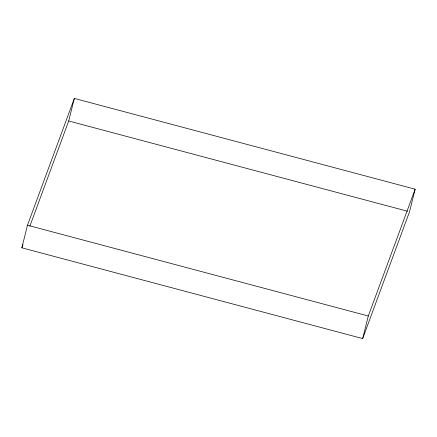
<?xml version="1.0" encoding="UTF-8"?>
<svg xmlns="http://www.w3.org/2000/svg" width="437" height="437" viewBox="0 0 437 437"><rect width="100%" height="100%" fill="white"/><g stroke="black" fill="none" stroke-linecap="round" stroke-linejoin="round"><path stroke-width="0.66" d="M21.85 247.812L27.482 225.23L74.334 98.412L415.15 189.188L409.518 211.77L362.666 338.588L21.85 247.812L23.03 244.622M29.853 226.142L68.702 120.989L74.334 98.412M362.666 338.588L368.298 316.011L415.15 189.188M68.702 120.989L407.541 211.246M27.482 225.23L368.298 316.011"/></g></svg>
